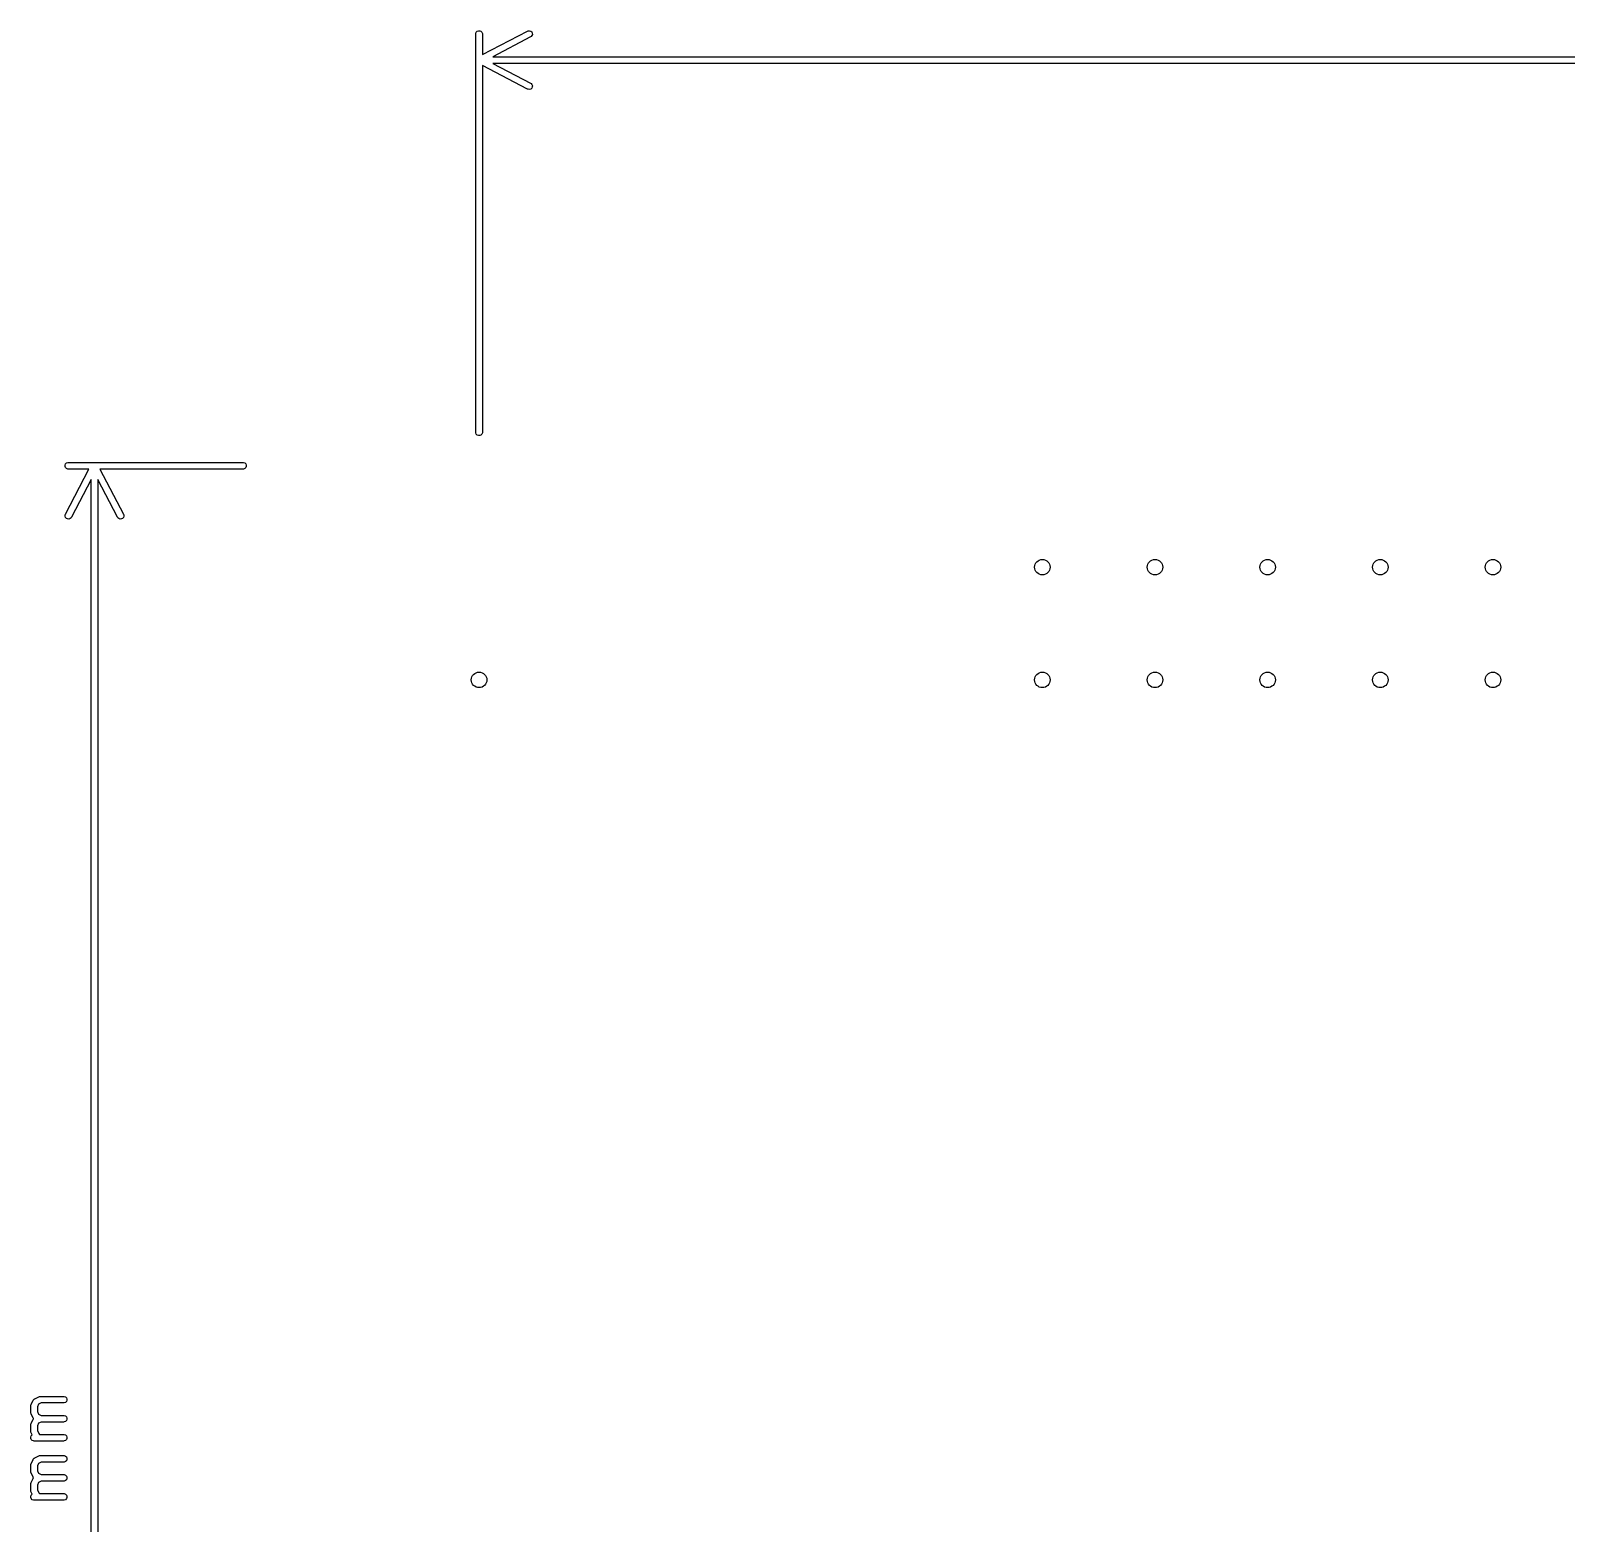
# Model space of a CAD drawing. Header units: inches. Extents: x -0.01 to 3.24, y -0.03 to 2.62.
# Drawn here: x 0.002 to 1.365, y 1.252 to 2.576 of the extents above; entities that cross this region are included whole.
import ezdxf

# ---------------------------------------------------------------- set-up
doc = ezdxf.new("R2010")
doc.units = ezdxf.units.IN
doc.header["$MEASUREMENT"] = 0
doc.layers.add('BLACK', color=250, linetype='CONTINUOUS')

msp = doc.modelspace()

# ---------------------------------------------------------------- linework, layer by layer
at = {"layer": 'BLACK', "linetype": 'CONTINUOUS'}
for p, q in [((0.397, 2.5731), (0.3971, 2.5737)), ((0.397, 2.2197), (0.397, 2.5731)), ((0.3971, 2.5737), (0.3975, 2.5747)), ((0.3975, 2.5747), (0.3984, 2.5755)), ((0.3984, 2.5755), (0.3994, 2.576)), ((0.3994, 2.576), (0.4006, 2.576)), ((0.4006, 2.576), (0.4016, 2.5755)), ((0.4016, 2.5755), (0.4025, 2.5747)), ((0.4025, 2.5747), (0.4029, 2.5737)), ((0.4029, 2.5737), (0.403, 2.5731)), ((0.403, 2.5549), (0.443, 2.5757)), ((0.403, 2.5731), (0.403, 2.5549)), ((0.4457, 2.5705), (0.4121, 2.553)), ((0.443, 2.5757), (0.4435, 2.5759)), ((0.4435, 2.5759), (0.4447, 2.576)), ((0.4447, 2.576), (0.4458, 2.5757)), ((0.4462, 2.5708), (0.4457, 2.5705)), ((0.4458, 2.5757), (0.4467, 2.5749)), ((0.4469, 2.5717), (0.4462, 2.5708)), ((0.4467, 2.5749), (0.4472, 2.5739)), ((0.4473, 2.5728), (0.4469, 2.5717)), ((0.4472, 2.5739), (0.4473, 2.5728)), ((0.4121, 2.553), (2.7879, 2.553)), ((0.443, 2.5243), (0.403, 2.5451)), ((0.403, 2.5451), (0.403, 2.2197)), ((2.7879, 2.547), (0.4121, 2.547)), ((0.4121, 2.547), (0.4457, 2.5295)), ((0.4435, 2.5241), (0.443, 2.5243)), ((0.4447, 2.524), (0.4435, 2.5241)), ((0.4458, 2.5243), (0.4447, 2.524)), ((0.4457, 2.5295), (0.4462, 2.5292)), ((0.4467, 2.5251), (0.4458, 2.5243)), ((0.4462, 2.5292), (0.4469, 2.5283)), ((0.4472, 2.5261), (0.4467, 2.5251)), ((0.4469, 2.5283), (0.4473, 2.5272)), ((0.4473, 2.5272), (0.4472, 2.5261)), ((0.3971, 2.2191), (0.397, 2.2197)), ((0.3975, 2.218), (0.3971, 2.2191)), ((0.3984, 2.2172), (0.3975, 2.218)), ((0.3994, 2.2168), (0.3984, 2.2172)), ((0.4006, 2.2168), (0.3994, 2.2168)), ((0.4016, 2.2172), (0.4006, 2.2168)), ((0.4025, 2.218), (0.4016, 2.2172)), ((0.4029, 2.2191), (0.4025, 2.218)), ((0.403, 2.2197), (0.4029, 2.2191)), ((0.0326, 2.1906), (0.033, 2.1916)), ((0.0326, 2.1894), (0.0326, 2.1906)), ((0.033, 2.1884), (0.0326, 2.1894)), ((0.0328, 2.147), (0.0537, 2.187)), ((0.033, 2.1916), (0.0338, 2.1925)), ((0.0338, 2.1875), (0.033, 2.1884)), ((0.0338, 2.1925), (0.0349, 2.1929)), ((0.0349, 2.1871), (0.0338, 2.1875)), ((0.0349, 2.1929), (0.0355, 2.193)), ((0.0355, 2.187), (0.0349, 2.1871)), ((0.0355, 2.193), (0.1903, 2.193)), ((0.0537, 2.187), (0.0355, 2.187)), ((0.1903, 2.187), (0.0634, 2.187)), ((0.0634, 2.187), (0.0842, 2.147)), ((0.1903, 2.193), (0.1909, 2.1929)), ((0.1909, 2.1871), (0.1903, 2.187)), ((0.1909, 2.1929), (0.192, 2.1925)), ((0.192, 2.1875), (0.1909, 2.1871)), ((0.192, 2.1925), (0.1928, 2.1916)), ((0.1928, 2.1884), (0.192, 2.1875)), ((0.1928, 2.1916), (0.1932, 2.1906)), ((0.1932, 2.1894), (0.1928, 2.1884)), ((0.1932, 2.1906), (0.1932, 2.1894)), ((0.0556, 2.1779), (0.0381, 2.1443)), ((0.0556, 0.2221), (0.0556, 2.1779)), ((0.079, 2.1443), (0.0615, 2.1779)), ((0.0615, 2.1779), (0.0615, 0.2221)), ((0.0325, 2.1453), (0.0326, 2.1465)), ((0.0329, 2.1442), (0.0325, 2.1453)), ((0.0326, 2.1465), (0.0328, 2.147)), ((0.0336, 2.1433), (0.0329, 2.1442)), ((0.0346, 2.1428), (0.0336, 2.1433)), ((0.0358, 2.1427), (0.0346, 2.1428)), ((0.0369, 2.1431), (0.0358, 2.1427)), ((0.0378, 2.1438), (0.0369, 2.1431)), ((0.0381, 2.1443), (0.0378, 2.1438)), ((0.0793, 2.1438), (0.079, 2.1443)), ((0.0802, 2.1431), (0.0793, 2.1438)), ((0.0813, 2.1427), (0.0802, 2.1431)), ((0.0825, 2.1428), (0.0813, 2.1427)), ((0.0835, 2.1433), (0.0825, 2.1428)), ((0.0842, 2.1442), (0.0835, 2.1433)), ((0.0842, 2.147), (0.0845, 2.1465)), ((0.0846, 2.1453), (0.0842, 2.1442)), ((0.0845, 2.1465), (0.0846, 2.1453)), ((0.0055, 1.362), (0.0092, 1.3639)), ((0.0092, 1.3639), (0.0098, 1.3641)), ((0.0098, 1.3641), (0.0099, 1.3641)), ((0.0099, 1.3641), (0.01, 1.3641)), ((0.01, 1.3641), (0.0106, 1.3642)), ((0.0106, 1.3642), (0.0312, 1.3642)), ((0.0312, 1.3642), (0.0318, 1.3641)), ((0.0318, 1.3641), (0.0328, 1.3637)), ((0.0328, 1.3637), (0.0336, 1.3629)), ((0.002, 1.3562), (0.0021, 1.3563)), ((0.002, 1.3556), (0.002, 1.3562)), ((0.002, 1.35), (0.002, 1.3556)), ((0.002, 1.3494), (0.002, 1.35)), ((0.0021, 1.3564), (0.0023, 1.3569)), ((0.0021, 1.3563), (0.0021, 1.3564)), ((0.0023, 1.3569), (0.0042, 1.3607)), ((0.0042, 1.3608), (0.0043, 1.3609)), ((0.0042, 1.3607), (0.0042, 1.3608)), ((0.0042, 1.3608), (0.0042, 1.3608)), ((0.0043, 1.3609), (0.0045, 1.3612)), ((0.0045, 1.3612), (0.0047, 1.3614)), ((0.0047, 1.3614), (0.005, 1.3617)), ((0.005, 1.3617), (0.0053, 1.3619)), ((0.0053, 1.3619), (0.0053, 1.3619)), ((0.0053, 1.3619), (0.0054, 1.3619)), ((0.0054, 1.3619), (0.0055, 1.362)), ((0.009, 1.3572), (0.0079, 1.3549)), ((0.0079, 1.3549), (0.0079, 1.3507)), ((0.0079, 1.3507), (0.009, 1.3484)), ((0.0112, 1.3583), (0.009, 1.3572)), ((0.0312, 1.3583), (0.0112, 1.3583)), ((0.0318, 1.3583), (0.0312, 1.3583)), ((0.0328, 1.3588), (0.0318, 1.3583)), ((0.0336, 1.3596), (0.0328, 1.3588)), ((0.0336, 1.3629), (0.0341, 1.3618)), ((0.0341, 1.3607), (0.0336, 1.3596)), ((0.0341, 1.3618), (0.0341, 1.3607)), ((0.0021, 1.3493), (0.002, 1.3494)), ((0.002, 1.3393), (0.0021, 1.3394)), ((0.002, 1.3387), (0.002, 1.3393)), ((0.002, 1.3331), (0.002, 1.3387)), ((0.0021, 1.3492), (0.0021, 1.3493)), ((0.0023, 1.3487), (0.0021, 1.3492)), ((0.0021, 1.3395), (0.0023, 1.3401)), ((0.0021, 1.3394), (0.0021, 1.3395)), ((0.0042, 1.3449), (0.0023, 1.3487)), ((0.0023, 1.3401), (0.0042, 1.3438)), ((0.0042, 1.3448), (0.0042, 1.3449)), ((0.0043, 1.3447), (0.0042, 1.3448)), ((0.0042, 1.3448), (0.0042, 1.3448)), ((0.0042, 1.3439), (0.0043, 1.344)), ((0.0042, 1.3438), (0.0042, 1.3439)), ((0.0042, 1.3439), (0.0042, 1.3439)), ((0.0045, 1.3444), (0.0043, 1.3447)), ((0.0043, 1.344), (0.0045, 1.3443)), ((0.0045, 1.3443), (0.0045, 1.3444)), ((0.0045, 1.3444), (0.0045, 1.3444)), ((0.009, 1.3403), (0.0079, 1.338)), ((0.0079, 1.338), (0.0079, 1.3338)), ((0.009, 1.3484), (0.0112, 1.3473)), ((0.0112, 1.3414), (0.009, 1.3403)), ((0.0112, 1.3473), (0.0312, 1.3473)), ((0.0312, 1.3414), (0.0112, 1.3414)), ((0.0312, 1.3473), (0.0318, 1.3473)), ((0.0318, 1.3415), (0.0312, 1.3414)), ((0.0318, 1.3473), (0.0328, 1.3468)), ((0.0328, 1.3419), (0.0318, 1.3415)), ((0.0328, 1.3468), (0.0336, 1.346)), ((0.0336, 1.3427), (0.0328, 1.3419)), ((0.0336, 1.346), (0.0341, 1.3449)), ((0.0341, 1.3438), (0.0336, 1.3427)), ((0.0341, 1.3449), (0.0341, 1.3438)), ((0.002, 1.3325), (0.002, 1.3331)), ((0.0021, 1.3324), (0.002, 1.3325)), ((0.002, 1.3281), (0.0025, 1.3291)), ((0.002, 1.3269), (0.002, 1.3281)), ((0.0025, 1.3258), (0.002, 1.3269)), ((0.0021, 1.3323), (0.0021, 1.3324)), ((0.0023, 1.3318), (0.0021, 1.3323)), ((0.0032, 1.3299), (0.0023, 1.3318)), ((0.0025, 1.3291), (0.0032, 1.3299)), ((0.0033, 1.325), (0.0025, 1.3258)), ((0.0044, 1.3246), (0.0033, 1.325)), ((0.0049, 1.3245), (0.0044, 1.3246)), ((0.0312, 1.3245), (0.0049, 1.3245)), ((0.0079, 1.3338), (0.0092, 1.3311)), ((0.0092, 1.3311), (0.0099, 1.3304)), ((0.0099, 1.3304), (0.0312, 1.3304)), ((0.0312, 1.3304), (0.0318, 1.3304)), ((0.0318, 1.3246), (0.0312, 1.3245)), ((0.0318, 1.3304), (0.0328, 1.3299)), ((0.0328, 1.325), (0.0318, 1.3246)), ((0.0328, 1.3299), (0.0336, 1.3291)), ((0.0336, 1.3258), (0.0328, 1.325)), ((0.0336, 1.3291), (0.0341, 1.3281)), ((0.0341, 1.3269), (0.0336, 1.3258)), ((0.0341, 1.3281), (0.0341, 1.3269)), ((0.0043, 1.3084), (0.0045, 1.3087)), ((0.0045, 1.3087), (0.0047, 1.3089)), ((0.0047, 1.3089), (0.005, 1.3092)), ((0.005, 1.3092), (0.0053, 1.3094)), ((0.0053, 1.3094), (0.0053, 1.3094)), ((0.0053, 1.3094), (0.0054, 1.3094)), ((0.0054, 1.3094), (0.0055, 1.3095)), ((0.0055, 1.3095), (0.0092, 1.3114)), ((0.0092, 1.3114), (0.0098, 1.3116)), ((0.0098, 1.3116), (0.0099, 1.3116)), ((0.0099, 1.3116), (0.01, 1.3116)), ((0.01, 1.3116), (0.0106, 1.3117)), ((0.0106, 1.3117), (0.0312, 1.3117)), ((0.0312, 1.3117), (0.0318, 1.3116)), ((0.0318, 1.3116), (0.0328, 1.3112)), ((0.0328, 1.3112), (0.0336, 1.3104)), ((0.0336, 1.3104), (0.0341, 1.3093)), ((0.0341, 1.3093), (0.0341, 1.3082)), ((0.002, 1.3037), (0.0021, 1.3038)), ((0.002, 1.3031), (0.002, 1.3037)), ((0.002, 1.2975), (0.002, 1.3031)), ((0.002, 1.2969), (0.002, 1.2975)), ((0.0021, 1.2968), (0.002, 1.2969)), ((0.0021, 1.3039), (0.0023, 1.3044)), ((0.0021, 1.3038), (0.0021, 1.3039)), ((0.0021, 1.2967), (0.0021, 1.2968)), ((0.0023, 1.2962), (0.0021, 1.2967)), ((0.0023, 1.3044), (0.0042, 1.3082)), ((0.0042, 1.2924), (0.0023, 1.2962)), ((0.0042, 1.3083), (0.0043, 1.3084)), ((0.0042, 1.3082), (0.0042, 1.3083)), ((0.0042, 1.3083), (0.0042, 1.3083)), ((0.009, 1.3047), (0.0079, 1.3024)), ((0.0079, 1.3024), (0.0079, 1.2982)), ((0.0079, 1.2982), (0.009, 1.2959)), ((0.0112, 1.3058), (0.009, 1.3047)), ((0.009, 1.2959), (0.0112, 1.2948)), ((0.0312, 1.3058), (0.0112, 1.3058)), ((0.0318, 1.3058), (0.0312, 1.3058)), ((0.0328, 1.3063), (0.0318, 1.3058)), ((0.0336, 1.3071), (0.0328, 1.3063)), ((0.0341, 1.3082), (0.0336, 1.3071)), ((0.002, 1.2868), (0.0021, 1.2869)), ((0.002, 1.2862), (0.002, 1.2868)), ((0.002, 1.2806), (0.002, 1.2862)), ((0.0021, 1.287), (0.0023, 1.2876)), ((0.0021, 1.2869), (0.0021, 1.287)), ((0.0023, 1.2876), (0.0042, 1.2913)), ((0.0042, 1.2923), (0.0042, 1.2924)), ((0.0043, 1.2922), (0.0042, 1.2923)), ((0.0042, 1.2923), (0.0042, 1.2923)), ((0.0042, 1.2914), (0.0042, 1.2915)), ((0.0042, 1.2915), (0.0043, 1.2915)), ((0.0042, 1.2913), (0.0042, 1.2914)), ((0.0045, 1.2919), (0.0043, 1.2922)), ((0.0043, 1.2915), (0.0045, 1.2918)), ((0.0045, 1.2918), (0.0045, 1.2919)), ((0.0045, 1.2919), (0.0045, 1.2919)), ((0.009, 1.2878), (0.0079, 1.2855)), ((0.0079, 1.2855), (0.0079, 1.2813)), ((0.0112, 1.2889), (0.009, 1.2878)), ((0.0112, 1.2948), (0.0312, 1.2948)), ((0.0312, 1.2889), (0.0112, 1.2889)), ((0.0312, 1.2948), (0.0318, 1.2948)), ((0.0318, 1.289), (0.0312, 1.2889)), ((0.0318, 1.2948), (0.0328, 1.2943)), ((0.0328, 1.2894), (0.0318, 1.289)), ((0.0328, 1.2943), (0.0336, 1.2935)), ((0.0336, 1.2902), (0.0328, 1.2894)), ((0.0336, 1.2935), (0.0341, 1.2924)), ((0.0341, 1.2913), (0.0336, 1.2902)), ((0.0341, 1.2924), (0.0341, 1.2913)), ((0.002, 1.28), (0.002, 1.2806)), ((0.0021, 1.2799), (0.002, 1.28)), ((0.002, 1.2756), (0.0025, 1.2766)), ((0.002, 1.2744), (0.002, 1.2756)), ((0.0025, 1.2734), (0.002, 1.2744)), ((0.0021, 1.2798), (0.0021, 1.2799)), ((0.0023, 1.2793), (0.0021, 1.2798)), ((0.0032, 1.2774), (0.0023, 1.2793)), ((0.0025, 1.2766), (0.0032, 1.2774)), ((0.0033, 1.2725), (0.0025, 1.2734)), ((0.0044, 1.2721), (0.0033, 1.2725)), ((0.0049, 1.272), (0.0044, 1.2721)), ((0.0312, 1.272), (0.0049, 1.272)), ((0.0079, 1.2813), (0.0092, 1.2786)), ((0.0092, 1.2786), (0.0099, 1.2779)), ((0.0099, 1.2779), (0.0312, 1.2779)), ((0.0312, 1.2779), (0.0318, 1.2779)), ((0.0318, 1.2721), (0.0312, 1.272)), ((0.0318, 1.2779), (0.0328, 1.2774)), ((0.0328, 1.2725), (0.0318, 1.2721)), ((0.0328, 1.2774), (0.0336, 1.2766)), ((0.0336, 1.2734), (0.0328, 1.2725)), ((0.0336, 1.2766), (0.0341, 1.2756)), ((0.0341, 1.2744), (0.0336, 1.2734)), ((0.0341, 1.2756), (0.0341, 1.2744))]:
    msp.add_line(p, q, dxfattribs=at)
at = {"layer": 'BLACK'}
for centre in [(0.9, 2.1), (0.9, 2.1), (1, 2.1), (1, 2.1), (1.1, 2.1), (1.1, 2.1), (1.2, 2.1), (1.2, 2.1), (1.3, 2.1), (1.3, 2.1), (0.4, 2), (0.4, 2), (0.9, 2), (0.9, 2), (1, 2), (1, 2), (1.1, 2), (1.1, 2), (1.2, 2), (1.2, 2), (1.3, 2), (1.3, 2)]:
    msp.add_circle(centre, 0.00689, dxfattribs=at)

doc.saveas('drawing.dxf')
